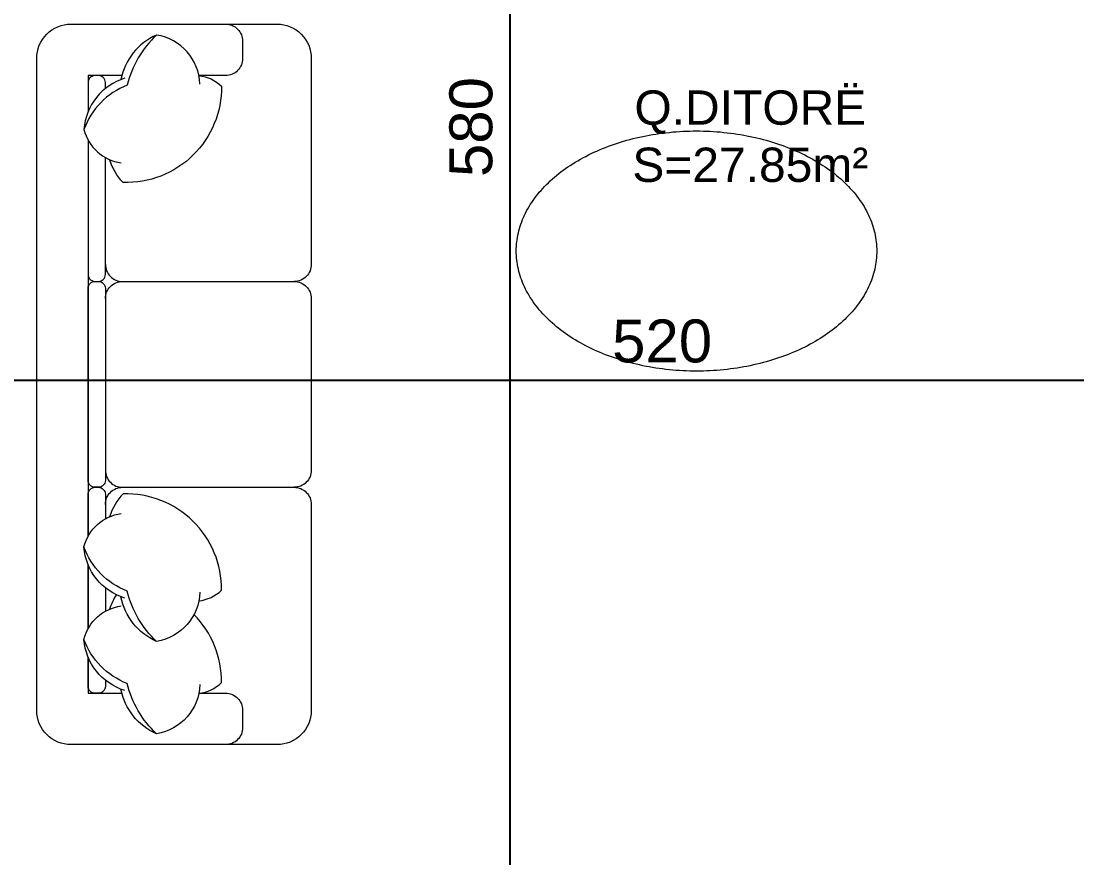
# Model space of a CAD drawing. Header units: centimetres. Extents: x 105417 to 110818, y -55119 to -48326.
# Drawn here: x 107937.6 to 108245.2, y -51200.4 to -50956.5 of the extents above; entities that cross this region are included whole.
import ezdxf

# ---------------------------------------------------------------- set-up
doc = ezdxf.new("R2010")
doc.units = ezdxf.units.CM
doc.header["$LTSCALE"] = 50
doc.header["$MEASUREMENT"] = 0
doc.layers.get('0').update_dxf_attribs({"color": 8})
doc.layers.add('COTE 50ème', color=1, linetype='Continuous')
doc.layers.add('DEMOL', color=7, linetype='Continuous', lineweight=60, true_color=0xe6ac00)
doc.layers.add('mobilimi', color=8, linetype='Continuous', lineweight=9)
doc.styles.add('RS_TEXT_1.50', font='arial.ttf', dxfattribs={"height": 12.5})
doc.styles.add('RS_TXT_50', font='arial.ttf', dxfattribs={"height": 12.5})
doc.dimstyles.new('RS_50CM_LINEAIRE', dxfattribs={"dimscale": 5, "dimtxt": 12.5, "dimasz": 1.5, "dimexe": 1, "dimexo": 2.5, "dimgap": 1, "dimtad": 1, "dimdec": 1, "dimrnd": 0.5, "dimdsep": 46, "dimtxsty": 'RS_TXT_50', "dimblk1": 'ARCHTICK', "dimblk2": 'ARCHTICK', "dimsah": 1, "dimcen": 2.5, "dimdle": 1, "dimclrt": 4, "dimadec": 0, "dimazin": 2, "dimtfac": 1, "dimtdec": 1, "dimtix": 1, "dimtmove": 2, "dimatfit": 3, "dimfxl": 1, "dimtolj": 1, "dimtzin": 0, "dimarcsym": 0})

# ---------------------------------------------------------------- blocks, each defined once
blk = doc.blocks.new('_ArchTick')
at = {"color": 0, "linetype": 'ByBlock', "const_width": 0.15}
blk.add_lwpolyline([(-0.5, -0.5), (0.5, 0.5)], dxfattribs=at)
blk = doc.blocks.new('*D966')
at = {"layer": 'COTE 50ème', "color": 0, "lineweight": -2, "ltscale": 0.5, "transparency": 16777216}
for p, q in [((107864.35, -51009.86), (107864.35, -51066.17)), ((108384.35, -51017.55), (108384.35, -51066.17)), ((107859.35, -51061.17), (108389.35, -51061.17))]:
    blk.add_line(p, q, dxfattribs=at)
at = {"layer": 'Defpoints', "color": 0, "ltscale": 0.5, "transparency": 16777216}
for p in [(107864.35, -50997.36), (108384.35, -51005.05), (108384.35, -51061.17)]:
    blk.add_point(p, dxfattribs=at)
at = {"layer": 'COTE 50ème', "color": 0, "lineweight": -2, "ltscale": 0.5, "transparency": 16777216, "xscale": 7.5, "yscale": 7.5, "zscale": 7.5, "rotation": 180}
blk.add_blockref('_ArchTick', (107864.35, -51061.17), dxfattribs=at)
at = {"layer": 'COTE 50ème', "color": 0, "lineweight": -2, "ltscale": 0.5, "transparency": 16777216, "xscale": 7.5, "yscale": 7.5, "zscale": 7.5}
blk.add_blockref('_ArchTick', (108384.35, -51061.17), dxfattribs=at)
at = {"layer": 'COTE 50ème', "color": 4, "ltscale": 0.5, "transparency": 16777216, "insert": (108124.35, -51049.79), "char_height": 12.5, "attachment_point": 5, "style": 'RS_TXT_50'}
blk.add_mtext('\\A1;520', dxfattribs=at)
blk = doc.blocks.new('*D1039')
at = {"layer": 'COTE 50ème', "color": 0, "lineweight": -2, "ltscale": 0.5, "transparency": 16777216}
for p, q in [((108080.11, -51282.36), (108080.11, -50692.36)), ((108075.84, -50697.36), (108085.11, -50697.36)), ((108080.16, -51277.36), (108085.11, -51277.36))]:
    blk.add_line(p, q, dxfattribs=at)
at = {"layer": 'Defpoints', "color": 0, "ltscale": 0.5, "transparency": 16777216}
for p in [(108063.34, -50697.36), (108080.11, -50697.36), (108067.66, -51277.36)]:
    blk.add_point(p, dxfattribs=at)
at = {"layer": 'COTE 50ème', "color": 0, "lineweight": -2, "ltscale": 0.5, "transparency": 16777216, "xscale": 7.5, "yscale": 7.5, "zscale": 7.5}
for p, rotation in [((108080.11, -50697.36), 90), ((108080.11, -51277.36), 270)]:
    blk.add_blockref('_ArchTick', p, dxfattribs=dict(at, rotation=rotation))
at = {"layer": 'COTE 50ème', "color": 4, "ltscale": 0.5, "transparency": 16777216, "insert": (108068.72, -50987.36), "char_height": 12.5, "attachment_point": 5, "rotation": 90, "style": 'RS_TXT_50'}
blk.add_mtext('\\A1;580', dxfattribs=at)
blk = doc.blocks.new('*D1132')
at = {"layer": 'COTE 50ème', "color": 0, "lineweight": -2, "ltscale": 0.5, "transparency": 16777216}
for p, q in [((108620.3, -49967.36), (108620.3, -52042.36)), ((107651.85, -49972.36), (108625.3, -49972.36)), ((108421.85, -52037.36), (108625.3, -52037.36))]:
    blk.add_line(p, q, dxfattribs=at)
at = {"layer": 'Defpoints', "color": 0, "ltscale": 0.5, "transparency": 16777216}
for p in [(107639.35, -49972.36), (108409.35, -52037.36), (108620.3, -52037.36)]:
    blk.add_point(p, dxfattribs=at)
at = {"layer": 'COTE 50ème', "color": 0, "lineweight": -2, "ltscale": 0.5, "transparency": 16777216, "xscale": 7.5, "yscale": 7.5, "zscale": 7.5}
for p, rotation in [((108620.3, -49972.36), 90), ((108620.3, -52037.36), 270)]:
    blk.add_blockref('_ArchTick', p, dxfattribs=dict(at, rotation=rotation))
at = {"layer": 'COTE 50ème', "color": 4, "ltscale": 0.5, "transparency": 16777216, "insert": (108608.92, -51004.86), "char_height": 12.5, "attachment_point": 5, "rotation": 90, "style": 'RS_TXT_50'}
blk.add_mtext('\\A1;2065', dxfattribs=at)

msp = doc.modelspace()

# ---------------------------------------------------------------- linework, layer by layer
at = {"layer": 'mobilimi'}
for points in [[(108012.17, -50957.36, -0.414214), (108022.17, -50967.36), (108022.17, -51027.36, -0.414214), (108017.17, -51032.36, -0.414214), (108022.17, -51037.36), (108022.17, -51087.36, -0.414214), (108017.17, -51092.36, -0.414214), (108022.17, -51097.36), (108022.17, -51157.36, -0.414214), (108012.17, -51167.36), (107952.17, -51167.36, -0.414214), (107942.17, -51157.36), (107942.17, -50967.36, -0.414214), (107952.17, -50957.36)], [(107957.17, -51090.36), (107957.17, -51034.36, -0.414214), (107959.17, -51032.36), (107960.17, -51032.36, -0.414214), (107962.17, -51034.36), (107962.17, -51090.36, -0.414214), (107960.17, -51092.36), (107959.17, -51092.36, -0.414214)]]:
    msp.add_lwpolyline(points, format="xyb", close=True, dxfattribs=at)
for points in [[(107997.17, -50957.36, -0.414214), (108002.17, -50962.36), (108002.17, -50967.36, -0.414214), (107997.17, -50972.36), (107989.42, -50972.36)], [(107977.12, -50960.54, 0.14773), (107968.53, -50975.16, 0.213343), (107955.92, -50988.05, 0.178662)], [(107989.72, -50974.87, 0.356772), (107977.12, -50960.54, 0.249542), (107966.73, -50973.53, -9.61688)], [(107967.84, -50973.14, 0.306663), (107955.92, -50988.05, 0.30633), (107966.81, -50997.79, -0.872847)], [(107962.17, -50976.18), (107962.17, -50974.36, 0.414214), (107960.17, -50972.36), (107959.17, -50972.36, 0.414214), (107957.17, -50974.36)], [(107989.42, -50972.35, -0.165541), (107996.02, -50975.44, -0.425989), (107967.38, -51003.53, -0.121523), (107963.43, -50996.86, 7.115464)], [(107957.17, -50974.36), (107957.17, -50982.88, 0.414214)], [(107957.17, -50991.2), (107957.17, -51030.36, 0.414214), (107959.17, -51032.36), (107960.17, -51032.36, 0.414214), (107962.17, -51030.36), (107962.17, -50996.23, 0.414214)], [(107962.17, -51027.36, 0.414214), (107967.17, -51032.36), (108017.17, -51032.36, 0.414214)], [(107962.17, -51037.36, -0.414214), (107967.17, -51032.36)], [(107962.17, -51087.36, 0.414214), (107967.17, -51092.36)], [(107957.17, -51106.59), (107957.17, -51094.36, -0.414214), (107959.17, -51092.36), (107960.17, -51092.36, -0.414214), (107962.17, -51094.36), (107962.17, -51101.56, -0.414214)], [(107962.17, -51097.36, -0.414214), (107967.17, -51092.36), (108017.17, -51092.36, -0.414214)], [(107989.42, -51125.44, 0.165541), (107996.02, -51122.35, 0.425989), (107967.38, -51094.26, 0.121523), (107963.43, -51100.93, -7.115464)], [(107967.84, -51124.65, -0.306663), (107955.92, -51109.74, -0.30633), (107966.81, -51100, 0.872847)], [(107977.12, -51137.25, -0.14773), (107968.53, -51122.63, -0.213343), (107955.92, -51109.74, -0.178662)], [(107957.17, -51133.53), (107957.17, -51114.91, -0.414214)], [(107962.17, -51121.61), (107962.17, -51128.49, -0.414214)], [(107965.39, -51123.67, 0.071865), (107963.43, -51127.86, -7.115464)], [(107989.72, -51122.92, -0.356772), (107977.12, -51137.25, -0.249542), (107966.73, -51124.26, 9.61688)], [(107967.84, -51151.59, -0.306663), (107955.92, -51136.67, -0.30633), (107966.81, -51126.93, 0.872847)], [(107989.42, -51152.37, 0.165541), (107996.02, -51149.28, 0.200231), (107987.98, -51129.43, 0.121523)], [(107977.12, -51164.18, -0.14773), (107968.53, -51149.57, -0.213343), (107955.92, -51136.67, -0.178662)], [(107957.17, -51141.84), (107957.17, -51152.36), (107966.99, -51152.36, -0.414214)], [(107957.17, -51150.36), (107957.17, -51141.84, -0.414214)], [(107962.17, -51148.55), (107962.17, -51150.36, -0.414214), (107960.17, -51152.36), (107959.17, -51152.36, -0.414214), (107957.17, -51150.36)], [(107989.72, -51149.85, -0.356772), (107977.12, -51164.18, -0.249542), (107966.73, -51151.2, 9.61688)], [(107989.42, -51152.36), (107997.17, -51152.36, -0.414214), (108002.17, -51157.36), (108002.17, -51162.36, -0.414214), (107997.17, -51167.36)]]:
    msp.add_lwpolyline(points, format="xyb", dxfattribs=at)
for points in [[(107966.99, -50972.36), (107957.17, -50972.36), (107957.17, -50982.88)], [(107957.17, -50991.2), (107957.17, -51106.59)], [(107957.17, -51114.91), (107957.17, -51133.53)]]:
    msp.add_lwpolyline(points, dxfattribs=at)
msp.add_polyline3d([(108186.87, -51023.5, 0), (108186.86, -51024.16, 0), (108186.83, -51024.82, 0), (108186.79, -51025.48, 0), (108186.72, -51026.15, 0), (108186.63, -51026.81, 0), (108186.53, -51027.46, 0), (108186.41, -51028.12, 0), (108186.27, -51028.78, 0), (108186.11, -51029.43, 0), (108185.93, -51030.08, 0), (108185.74, -51030.73, 0), (108185.52, -51031.38, 0), (108185.29, -51032.02, 0), (108185.04, -51032.66, 0), (108184.77, -51033.3, 0), (108184.48, -51033.94, 0), (108184.18, -51034.57, 0), (108183.85, -51035.19, 0), (108183.51, -51035.81, 0), (108183.15, -51036.43, 0), (108182.78, -51037.05, 0), (108182.38, -51037.65, 0), (108181.97, -51038.26, 0), (108181.55, -51038.85, 0), (108181.1, -51039.45, 0), (108180.64, -51040.03, 0), (108180.16, -51040.61, 0), (108179.67, -51041.19, 0), (108179.16, -51041.76, 0), (108178.63, -51042.32, 0), (108178.09, -51042.87, 0), (108177.53, -51043.42, 0), (108176.96, -51043.96, 0), (108176.37, -51044.5, 0), (108175.77, -51045.02, 0), (108175.15, -51045.54, 0), (108174.52, -51046.05, 0), (108173.87, -51046.55, 0), (108173.21, -51047.05, 0), (108172.53, -51047.53, 0), (108171.84, -51048.01, 0), (108171.14, -51048.48, 0), (108170.42, -51048.94, 0), (108169.7, -51049.39, 0), (108168.95, -51049.83, 0), (108168.2, -51050.26, 0), (108167.43, -51050.68, 0), (108166.66, -51051.1, 0), (108165.87, -51051.5, 0), (108165.07, -51051.89, 0), (108164.26, -51052.27, 0), (108163.43, -51052.65, 0), (108162.6, -51053.01, 0), (108161.76, -51053.36, 0), (108160.91, -51053.7, 0), (108160.04, -51054.03, 0), (108159.17, -51054.35, 0), (108158.29, -51054.65, 0), (108157.4, -51054.95, 0), (108156.51, -51055.23, 0), (108155.6, -51055.51, 0), (108154.69, -51055.77, 0), (108153.77, -51056.02, 0), (108152.84, -51056.26, 0), (108151.91, -51056.49, 0), (108150.97, -51056.7, 0), (108150.03, -51056.91, 0), (108149.07, -51057.1, 0), (108148.12, -51057.28, 0), (108147.16, -51057.44, 0), (108146.19, -51057.6, 0), (108145.22, -51057.74, 0), (108144.25, -51057.87, 0), (108143.27, -51057.99, 0), (108142.29, -51058.1, 0), (108141.3, -51058.19, 0), (108140.32, -51058.27, 0), (108139.33, -51058.34, 0), (108138.34, -51058.4, 0), (108137.35, -51058.44, 0), (108136.36, -51058.47, 0), (108135.36, -51058.49, 0), (108134.37, -51058.5, 0), (108133.38, -51058.49, 0), (108132.38, -51058.47, 0), (108131.39, -51058.44, 0), (108130.4, -51058.4, 0), (108129.41, -51058.34, 0), (108128.42, -51058.27, 0), (108127.43, -51058.19, 0), (108126.45, -51058.1, 0), (108125.47, -51057.99, 0), (108124.49, -51057.87, 0), (108123.52, -51057.74, 0), (108122.55, -51057.6, 0), (108121.58, -51057.44, 0), (108120.62, -51057.28, 0), (108119.67, -51057.1, 0), (108118.71, -51056.91, 0), (108117.77, -51056.7, 0), (108116.83, -51056.49, 0), (108115.9, -51056.26, 0), (108114.97, -51056.02, 0), (108114.05, -51055.77, 0), (108113.14, -51055.51, 0), (108112.23, -51055.23, 0), (108111.34, -51054.95, 0), (108110.45, -51054.65, 0), (108109.57, -51054.35, 0), (108108.7, -51054.03, 0), (108107.83, -51053.7, 0), (108106.98, -51053.36, 0), (108106.14, -51053.01, 0), (108105.31, -51052.65, 0), (108104.48, -51052.27, 0), (108103.67, -51051.89, 0), (108102.87, -51051.5, 0), (108102.08, -51051.1, 0), (108101.3, -51050.68, 0), (108100.54, -51050.26, 0), (108099.79, -51049.83, 0), (108099.04, -51049.39, 0), (108098.32, -51048.94, 0), (108097.6, -51048.48, 0), (108096.9, -51048.01, 0), (108096.21, -51047.53, 0), (108095.53, -51047.05, 0), (108094.87, -51046.55, 0), (108094.22, -51046.05, 0), (108093.59, -51045.54, 0), (108092.97, -51045.02, 0), (108092.37, -51044.5, 0), (108091.78, -51043.96, 0), (108091.21, -51043.42, 0), (108090.65, -51042.87, 0), (108090.11, -51042.32, 0), (108089.58, -51041.76, 0), (108089.07, -51041.19, 0), (108088.58, -51040.61, 0), (108088.1, -51040.03, 0), (108087.64, -51039.45, 0), (108087.19, -51038.85, 0), (108086.77, -51038.26, 0), (108086.35, -51037.65, 0), (108085.96, -51037.05, 0), (108085.59, -51036.43, 0), (108085.23, -51035.81, 0), (108084.89, -51035.19, 0), (108084.56, -51034.57, 0), (108084.26, -51033.94, 0), (108083.97, -51033.3, 0), (108083.7, -51032.66, 0), (108083.45, -51032.02, 0), (108083.22, -51031.38, 0), (108083, -51030.73, 0), (108082.81, -51030.08, 0), (108082.63, -51029.43, 0), (108082.47, -51028.78, 0), (108082.33, -51028.12, 0), (108082.21, -51027.46, 0), (108082.1, -51026.81, 0), (108082.02, -51026.15, 0), (108081.95, -51025.48, 0), (108081.91, -51024.82, 0), (108081.88, -51024.16, 0), (108081.87, -51023.5, 0), (108081.88, -51022.84, 0), (108081.91, -51022.17, 0), (108081.95, -51021.51, 0), (108082.02, -51020.85, 0), (108082.1, -51020.19, 0), (108082.21, -51019.53, 0), (108082.33, -51018.88, 0), (108082.47, -51018.22, 0), (108082.63, -51017.57, 0), (108082.81, -51016.91, 0), (108083, -51016.26, 0), (108083.22, -51015.62, 0), (108083.45, -51014.97, 0), (108083.7, -51014.33, 0), (108083.97, -51013.7, 0), (108084.26, -51013.06, 0), (108084.56, -51012.43, 0), (108084.89, -51011.8, 0), (108085.23, -51011.18, 0), (108085.59, -51010.56, 0), (108085.96, -51009.95, 0), (108086.35, -51009.34, 0), (108086.77, -51008.74, 0), (108087.19, -51008.14, 0), (108087.64, -51007.55, 0), (108088.1, -51006.96, 0), (108088.58, -51006.38, 0), (108089.07, -51005.81, 0), (108089.58, -51005.24, 0), (108090.11, -51004.68, 0), (108090.65, -51004.12, 0), (108091.21, -51003.57, 0), (108091.78, -51003.03, 0), (108092.37, -51002.5, 0), (108092.97, -51001.97, 0), (108093.59, -51001.45, 0), (108094.22, -51000.94, 0), (108094.87, -51000.44, 0), (108095.53, -50999.95, 0), (108096.21, -50999.46, 0), (108096.9, -50998.98, 0), (108097.6, -50998.52, 0), (108098.32, -50998.06, 0), (108099.04, -50997.61, 0), (108099.79, -50997.17, 0), (108100.54, -50996.73, 0), (108101.3, -50996.31, 0), (108102.08, -50995.9, 0), (108102.87, -50995.5, 0), (108103.67, -50995.1, 0), (108104.48, -50994.72, 0), (108105.31, -50994.35, 0), (108106.14, -50993.99, 0), (108106.98, -50993.64, 0), (108107.83, -50993.3, 0), (108108.7, -50992.97, 0), (108109.57, -50992.65, 0), (108110.45, -50992.34, 0), (108111.34, -50992.05, 0), (108112.23, -50991.76, 0), (108113.14, -50991.49, 0), (108114.05, -50991.23, 0), (108114.97, -50990.98, 0), (108115.9, -50990.74, 0), (108116.83, -50990.51, 0), (108117.77, -50990.29, 0), (108118.71, -50990.09, 0), (108119.67, -50989.9, 0), (108120.62, -50989.72, 0), (108121.58, -50989.55, 0), (108122.55, -50989.4, 0), (108123.52, -50989.25, 0), (108124.49, -50989.12, 0), (108125.47, -50989, 0), (108126.45, -50988.9, 0), (108127.43, -50988.8, 0), (108128.42, -50988.72, 0), (108129.41, -50988.65, 0), (108130.4, -50988.6, 0), (108131.39, -50988.55, 0), (108132.38, -50988.52, 0), (108133.38, -50988.5, 0), (108134.37, -50988.5, 0), (108135.36, -50988.5, 0), (108136.36, -50988.52, 0), (108137.35, -50988.55, 0), (108138.34, -50988.6, 0), (108139.33, -50988.65, 0), (108140.32, -50988.72, 0), (108141.3, -50988.8, 0), (108142.29, -50988.9, 0), (108143.27, -50989, 0), (108144.25, -50989.12, 0), (108145.22, -50989.25, 0), (108146.19, -50989.4, 0), (108147.16, -50989.55, 0), (108148.12, -50989.72, 0), (108149.07, -50989.9, 0), (108150.03, -50990.09, 0), (108150.97, -50990.29, 0), (108151.91, -50990.51, 0), (108152.84, -50990.74, 0), (108153.77, -50990.98, 0), (108154.69, -50991.23, 0), (108155.6, -50991.49, 0), (108156.51, -50991.76, 0), (108157.4, -50992.05, 0), (108158.29, -50992.34, 0), (108159.17, -50992.65, 0), (108160.04, -50992.97, 0), (108160.91, -50993.3, 0), (108161.76, -50993.64, 0), (108162.6, -50993.99, 0), (108163.43, -50994.35, 0), (108164.26, -50994.72, 0), (108165.07, -50995.1, 0), (108165.87, -50995.5, 0), (108166.66, -50995.9, 0), (108167.43, -50996.31, 0), (108168.2, -50996.73, 0), (108168.95, -50997.17, 0), (108169.7, -50997.61, 0), (108170.42, -50998.06, 0), (108171.14, -50998.52, 0), (108171.84, -50998.98, 0), (108172.53, -50999.46, 0), (108173.21, -50999.95, 0), (108173.87, -51000.44, 0), (108174.52, -51000.94, 0), (108175.15, -51001.45, 0), (108175.77, -51001.97, 0), (108176.37, -51002.5, 0), (108176.96, -51003.03, 0), (108177.53, -51003.57, 0), (108178.09, -51004.12, 0), (108178.63, -51004.68, 0), (108179.16, -51005.24, 0), (108179.67, -51005.81, 0), (108180.16, -51006.38, 0), (108180.64, -51006.96, 0), (108181.1, -51007.55, 0), (108181.55, -51008.14, 0), (108181.97, -51008.74, 0), (108182.38, -51009.34, 0), (108182.78, -51009.95, 0), (108183.15, -51010.56, 0), (108183.51, -51011.18, 0), (108183.85, -51011.8, 0), (108184.18, -51012.43, 0), (108184.48, -51013.06, 0), (108184.77, -51013.7, 0), (108185.04, -51014.33, 0), (108185.29, -51014.97, 0), (108185.52, -51015.62, 0), (108185.74, -51016.26, 0), (108185.93, -51016.91, 0), (108186.11, -51017.57, 0), (108186.27, -51018.22, 0), (108186.41, -51018.88, 0), (108186.53, -51019.53, 0), (108186.63, -51020.19, 0), (108186.72, -51020.85, 0), (108186.79, -51021.51, 0), (108186.83, -51022.17, 0), (108186.86, -51022.84, 0), (108186.87, -51023.5, 0)], dxfattribs=at)

# ---------------------------------------------------------------- texts
at = {"layer": 'DEMOL', "lineweight": -2, "insert": (108150.03, -50990.09), "char_height": 10, "width": 93.9293, "attachment_point": 5, "style": 'RS_TEXT_1.50'}
msp.add_mtext('Q.DITORË\\PS=27.85m²', dxfattribs=at)

# ---------------------------------------------------------------- dimensions: what is measured, and where the dimension line sits
at = {"layer": 'COTE 50ème', "ltscale": 0.5}
for base, p1, p2, picture, middle in [((108620.3, -52037.36), (107639.35, -49972.36), (108409.35, -52037.36), '*D1132', (108608.92, -51004.86)), ((108080.11, -50697.36), (108067.66, -51277.36), (108063.34, -50697.36), '*D1039', (108068.72, -50987.36))]:
    dim = msp.add_linear_dim(base=base, p1=p1, p2=p2, angle=90, dimstyle='RS_50CM_LINEAIRE', dxfattribs=at)
    dim.commit()
    dim.dimension.update_dxf_attribs({"geometry": picture, "text_midpoint": middle})
dim = msp.add_linear_dim(base=(108384.35, -51061.17), p1=(107864.35, -50997.36), p2=(108384.35, -51005.05), dimstyle='RS_50CM_LINEAIRE', dxfattribs=at)
dim.commit()
dim.dimension.update_dxf_attribs({"geometry": '*D966', "text_midpoint": (108124.35, -51049.79)})

doc.saveas('drawing.dxf')
